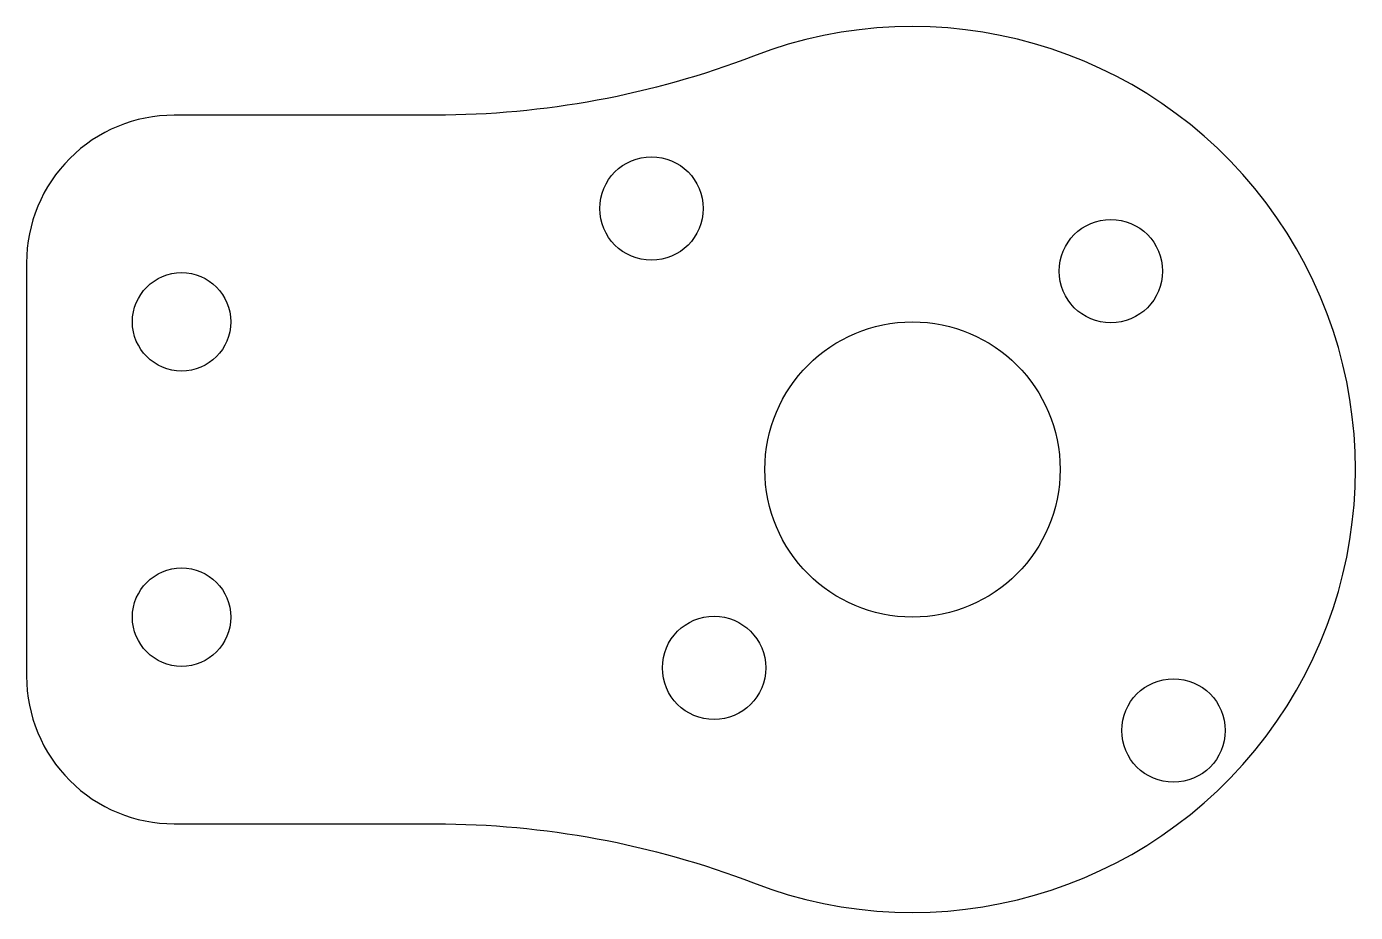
# Model space of a CAD drawing. Header units: millimetres. Extents: x 40 to 85, y -15 to 15.
import ezdxf

# ---------------------------------------------------------------- set-up
doc = ezdxf.new("R2010")
doc.units = ezdxf.units.MM
doc.layers.get('0').update_dxf_attribs({"linetype": 'CONTINUOUS'})

msp = doc.modelspace()

# ---------------------------------------------------------------- linework, layer by layer
msp.add_lwpolyline([(40, -7, 0.414214), (45, -12), (53.845, -12, -0.092061), (64.615, -14, 1.456083), (64.615, 14, -0.092061), (53.845, 12), (45, 12, 0.414214), (40, 7)], format="xyb", close=True)
for centre, radius in [((61.161, 8.839), 1.75), ((76.718, 6.718), 1.75), ((45.25, 5), 1.666), ((70, 0), 5), ((45.25, -5), 1.666), ((63.282, -6.718), 1.75), ((78.839, -8.839), 1.75)]:
    msp.add_circle(centre, radius)

doc.saveas('drawing.dxf')
